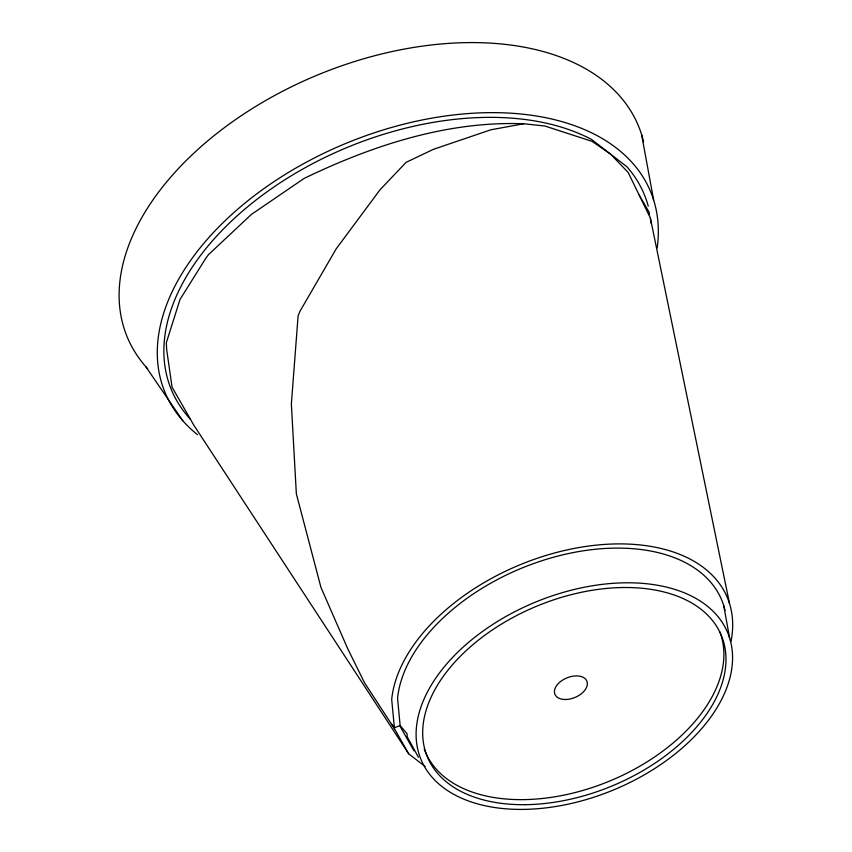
<?xml version="1.0" encoding="UTF-8"?>
<svg xmlns="http://www.w3.org/2000/svg" width="852" height="852" viewBox="0 0 852 852"><rect width="100%" height="100%" fill="white"/><g stroke="black" fill="none" stroke-linecap="round" stroke-linejoin="round"><path stroke-width="1.28" d="M729.504 603.504L650.353 217.952L628.116 172.381L610.533 154.095L592.129 141.389L544.822 126L523.671 123.753L490.72 129.834L433.402 149.334L406.127 162.327L380.077 189.719L336.21 248.816L300.181 310.916L298.115 315.698L291.363 404.008L296.347 493.84L320.98 587.497L347.786 648.841L364.496 682.718L394.476 728.758L408.672 753.796L425.105 766.502M523.671 123.753C447.193 120.867 372.399 145.5 304.228 178.356L251.351 214.448L208.42 254.716L205.673 258.465L180.006 299.489L166.332 342.674L166.651 349.437L172.051 387.138L193.649 424.903L408.672 753.796M391.441 724.083L394.391 727.789L400.131 725.499L407.054 733.753L407.203 736.799L418.428 757.29M145.948 366.871L182.775 420.707M639.234 195.172L649.235 212.478L649.458 215.045M413.944 750.782L400.238 726.607L397.554 698.31A172.85 105.936 -22.4 0 1 555.6 556.665A172.85 105.936 -22.4 0 1 725.063 610.522M641.62 134.669L653.665 200.124M723.742 605.655L729.621 638.052A165.927 101.697 -22.4 0 1 523.032 809.4A165.927 101.697 -22.4 0 1 470.368 640.853A165.927 101.697 -22.4 0 1 729.621 638.052M650.353 217.952L650.928 223.086M394.476 728.758L391.696 699.46A178.995 109.706 -22.4 0 1 579.871 547.389A178.995 109.706 -22.4 0 1 730.973 641.481M648.265 206.216A255.813 156.789 -22.4 0 0 626.902 166.758L591.682 139.526A255.813 156.789 -22.4 0 0 271.341 188.761A255.813 156.789 -22.4 0 0 190.358 419.163M719.823 631.822A159.015 97.458 -22.4 0 1 720.686 634.207M721.069 635.411A159.015 97.458 -22.4 0 1 603.322 783.574A159.015 97.458 -22.4 0 1 424.253 749.089M147.598 368.692A276.549 169.505 -22.4 0 1 302.63 81.494A276.549 169.505 -22.4 0 1 643.622 141.996M197.526 434.701A262.725 161.028 -22.4 0 1 348.468 142.337A262.725 161.028 -22.4 0 1 657.169 247.996M525.173 804.682A159.015 97.458 -22.4 0 0 723.156 640.47A159.015 97.458 -22.4 0 0 474.702 643.153A159.015 97.458 -22.4 0 0 525.173 804.682M565.536 699.503A17.285 10.597 -22.4 0 0 587.06 681.653A17.285 10.597 -22.4 0 0 560.052 681.951A17.285 10.597 -22.4 0 0 565.536 699.503"/></g></svg>
